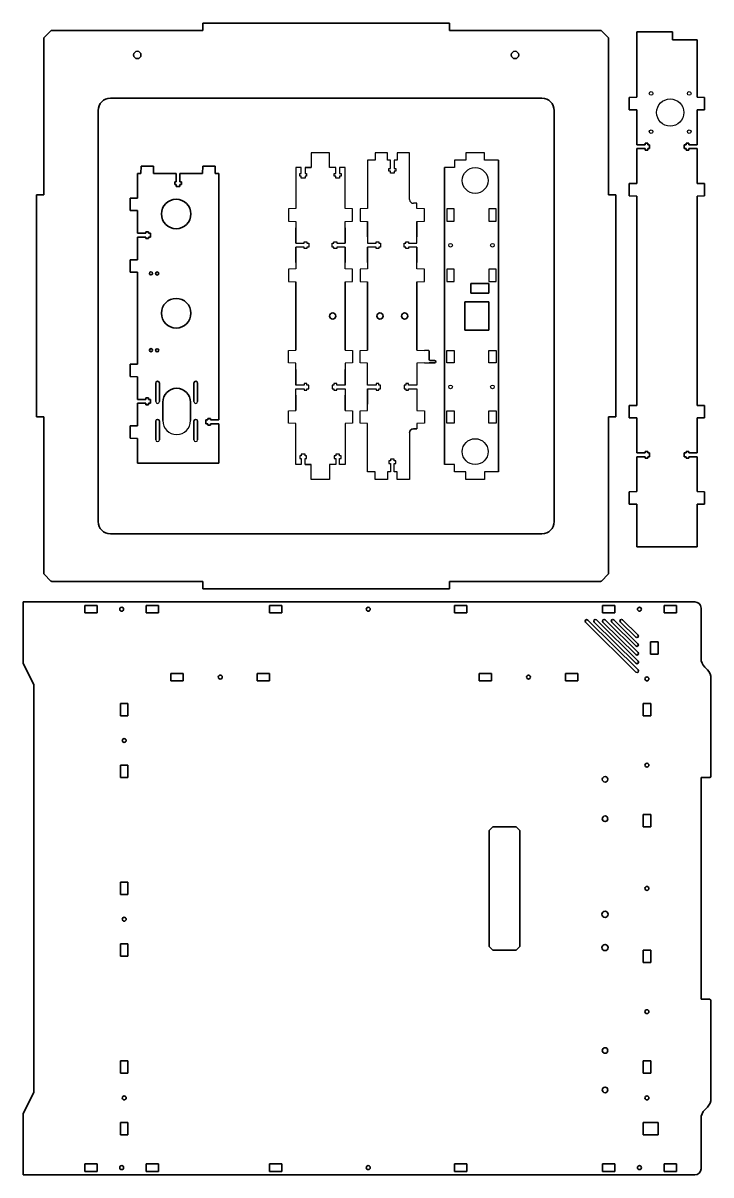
# Model space of a CAD drawing. Header units: millimetres. Extents: x -9 to 2627, y -68 to 886.
# Drawn here: x 1009 to 1567, y -68 to 867 of the extents above; entities that cross this region are included whole.
import ezdxf

# ---------------------------------------------------------------- set-up
doc = ezdxf.new("R2010")
doc.units = ezdxf.units.MM
doc.layers.get('0').update_dxf_attribs({"lineweight": 35})

msp = doc.modelspace()

# ---------------------------------------------------------------- linework, layer by layer
for p, q in [((1031.39, 860.51), (1025.97, 855.09)), ((1154.58, 860.8), (1032.09, 860.8)), ((1154.68, 866.8), (1154.58, 860.8)), ((1354.78, 860.8), (1354.68, 866.8)), ((1477.26, 860.8), (1354.78, 860.8)), ((1483.39, 855.09), (1477.97, 860.51)), ((1025.68, 854.39), (1025.68, 727.4)), ((1483.68, 727.4), (1483.68, 854.39)), ((1079.68, 805.8), (1429.68, 805.8)), ((1500.58, 806.48), (1506.58, 806.58)), ((1500.58, 796.48), (1500.58, 806.48)), ((1561.58, 806.48), (1555.58, 806.58)), ((1561.58, 796.48), (1561.58, 806.48)), ((1069.68, 462.3), (1069.68, 795.8)), ((1439.68, 795.8), (1439.68, 462.3)), ((1506.58, 796.38), (1500.58, 796.48)), ((1506.58, 768.03), (1506.58, 796.38)), ((1555.58, 796.38), (1561.58, 796.48)), ((1555.58, 768.03), (1555.58, 796.38)), ((1513.38, 768.03), (1506.58, 768.03)), ((1513.38, 769.23), (1513.38, 768.03)), ((1515.58, 769.23), (1513.38, 769.23)), ((1515.58, 768.03), (1515.58, 769.23)), ((1517.08, 768.03), (1515.58, 768.03)), ((1517.08, 764.93), (1517.08, 768.03)), ((1545.08, 768.03), (1546.58, 768.03)), ((1545.08, 764.93), (1545.08, 768.03)), ((1546.58, 769.23), (1548.78, 769.23)), ((1546.58, 768.03), (1546.58, 769.23)), ((1548.78, 769.23), (1548.78, 768.03)), ((1548.78, 768.03), (1555.58, 768.03)), ((1506.58, 764.93), (1513.38, 764.93)), ((1506.58, 736.58), (1506.58, 764.93)), ((1513.38, 764.93), (1513.38, 763.73)), ((1513.38, 763.73), (1515.58, 763.73)), ((1515.58, 764.93), (1517.08, 764.93)), ((1515.58, 763.73), (1515.58, 764.93)), ((1546.58, 764.93), (1545.08, 764.93)), ((1546.58, 763.73), (1546.58, 764.93)), ((1548.78, 763.73), (1546.58, 763.73)), ((1548.78, 764.93), (1548.78, 763.73)), ((1555.58, 764.93), (1548.78, 764.93)), ((1555.58, 736.58), (1555.58, 764.93)), ((1104.57, 750.8), (1104.47, 744.8)), ((1114.57, 750.8), (1104.57, 750.8)), ((1114.67, 744.8), (1114.57, 750.8)), ((1154.57, 750.8), (1154.47, 744.8)), ((1164.57, 750.8), (1154.57, 750.8)), ((1164.67, 744.8), (1164.57, 750.8)), ((1133.02, 744.8), (1114.67, 744.8)), ((1133.02, 738), (1133.02, 744.8)), ((1136.12, 744.8), (1136.12, 738)), ((1154.47, 744.8), (1136.12, 744.8)), ((1131.82, 738), (1133.02, 738)), ((1131.82, 735.8), (1131.82, 738)), ((1133.02, 735.8), (1131.82, 735.8)), ((1133.02, 734.3), (1133.02, 735.8)), ((1136.12, 734.3), (1133.02, 734.3)), ((1136.12, 738), (1137.32, 738)), ((1136.12, 735.8), (1136.12, 734.3)), ((1137.32, 735.8), (1136.12, 735.8)), ((1137.32, 738), (1137.32, 735.8)), ((1500.58, 736.48), (1506.58, 736.58)), ((1500.58, 726.48), (1500.58, 736.48)), ((1561.58, 736.48), (1555.58, 736.58)), ((1561.58, 726.48), (1561.58, 736.48)), ((1025.68, 727.4), (1019.68, 727.3)), ((1019.68, 727.3), (1019.68, 547.3)), ((1101.57, 724.8), (1095.57, 724.7)), ((1095.57, 724.7), (1095.57, 714.7)), ((1489.68, 727.3), (1483.68, 727.4)), ((1489.68, 547.3), (1489.68, 727.3)), ((1506.58, 726.38), (1500.58, 726.48)), ((1506.58, 556.58), (1506.58, 726.38)), ((1555.58, 726.38), (1561.58, 726.48)), ((1555.58, 556.58), (1555.58, 726.38)), ((1095.57, 714.7), (1101.57, 714.6)), ((1101.57, 714.6), (1101.57, 696.25)), ((1101.57, 696.25), (1108.37, 696.25)), ((1101.57, 693.15), (1101.57, 674.8)), ((1108.37, 693.15), (1101.57, 693.15)), ((1108.37, 697.45), (1110.57, 697.45)), ((1108.37, 696.25), (1108.37, 697.45)), ((1108.37, 691.95), (1108.37, 693.15)), ((1110.57, 691.95), (1108.37, 691.95)), ((1110.57, 697.45), (1110.57, 696.25)), ((1110.57, 696.25), (1112.07, 696.25)), ((1110.57, 693.15), (1110.57, 691.95)), ((1112.07, 693.15), (1110.57, 693.15)), ((1112.07, 696.25), (1112.07, 693.15)), ((1101.57, 674.8), (1095.57, 674.7)), ((1095.57, 674.7), (1095.57, 664.7)), ((1095.57, 664.7), (1101.57, 664.6)), ((1101.57, 590), (1095.57, 589.9)), ((1095.57, 589.9), (1095.57, 579.9)), ((1095.57, 579.9), (1101.57, 579.8)), ((1101.57, 579.8), (1101.57, 561.45)), ((1101.57, 561.45), (1108.37, 561.45)), ((1108.37, 562.65), (1110.57, 562.65)), ((1108.37, 561.45), (1108.37, 562.65)), ((1110.57, 562.65), (1110.57, 561.45)), ((1110.57, 561.45), (1112.07, 561.45)), ((1112.07, 561.45), (1112.07, 558.35)), ((1101.57, 558.35), (1101.57, 540)), ((1108.37, 558.35), (1101.57, 558.35)), ((1108.37, 557.15), (1108.37, 558.35)), ((1110.57, 557.15), (1108.37, 557.15)), ((1110.57, 558.35), (1110.57, 557.15)), ((1112.07, 558.35), (1110.57, 558.35)), ((1500.58, 556.48), (1506.58, 556.58)), ((1500.58, 546.48), (1500.58, 556.48)), ((1561.58, 556.48), (1555.58, 556.58)), ((1561.58, 546.48), (1561.58, 556.48)), ((1019.68, 547.3), (1025.68, 547.2)), ((1025.68, 547.2), (1025.68, 420.22)), ((1157.07, 544.8), (1158.57, 544.8)), ((1157.07, 541.7), (1157.07, 544.8)), ((1158.57, 546), (1160.77, 546)), ((1158.57, 544.8), (1158.57, 546)), ((1160.77, 546), (1160.77, 544.8)), ((1160.77, 544.8), (1167.57, 544.8)), ((1483.68, 547.2), (1489.68, 547.3)), ((1483.68, 420.22), (1483.68, 547.2)), ((1506.58, 546.38), (1500.58, 546.48)), ((1506.58, 518.03), (1506.58, 546.38)), ((1555.58, 546.38), (1561.58, 546.48)), ((1555.58, 518.03), (1555.58, 546.38)), ((1101.57, 540), (1095.57, 539.9)), ((1095.57, 539.9), (1095.57, 529.9)), ((1158.57, 541.7), (1157.07, 541.7)), ((1158.57, 540.5), (1158.57, 541.7)), ((1160.77, 540.5), (1158.57, 540.5)), ((1160.77, 541.7), (1160.77, 540.5)), ((1167.57, 541.7), (1160.77, 541.7)), ((1095.57, 529.9), (1101.57, 529.8)), ((1513.38, 518.03), (1506.58, 518.03)), ((1506.58, 514.93), (1513.38, 514.93)), ((1506.58, 486.58), (1506.58, 514.93)), ((1513.38, 519.23), (1513.38, 518.03)), ((1515.58, 519.23), (1513.38, 519.23)), ((1513.38, 514.93), (1513.38, 513.73)), ((1515.58, 518.03), (1515.58, 519.23)), ((1517.08, 518.03), (1515.58, 518.03)), ((1515.58, 514.93), (1517.08, 514.93)), ((1515.58, 513.73), (1515.58, 514.93)), ((1517.08, 514.93), (1517.08, 518.03)), ((1545.08, 518.03), (1546.58, 518.03)), ((1545.08, 514.93), (1545.08, 518.03)), ((1546.58, 514.93), (1545.08, 514.93)), ((1546.58, 519.23), (1548.78, 519.23)), ((1546.58, 518.03), (1546.58, 519.23)), ((1546.58, 513.73), (1546.58, 514.93)), ((1548.78, 519.23), (1548.78, 518.03)), ((1548.78, 518.03), (1555.58, 518.03)), ((1548.78, 514.93), (1548.78, 513.73)), ((1555.58, 514.93), (1548.78, 514.93)), ((1555.58, 486.58), (1555.58, 514.93)), ((1513.38, 513.73), (1515.58, 513.73)), ((1548.78, 513.73), (1546.58, 513.73)), ((1500.58, 486.48), (1506.58, 486.58)), ((1500.58, 476.48), (1500.58, 486.48)), ((1561.58, 486.48), (1555.58, 486.58)), ((1561.58, 476.48), (1561.58, 486.48)), ((1506.58, 476.38), (1500.58, 476.48)), ((1555.58, 476.38), (1561.58, 476.48)), ((1429.68, 452.3), (1079.68, 452.3)), ((1025.97, 419.51), (1031.39, 414.09)), ((1032.09, 413.8), (1154.58, 413.8)), ((1154.58, 413.8), (1154.68, 407.8)), ((1354.68, 407.8), (1354.78, 413.8)), ((1354.78, 413.8), (1477.26, 413.8)), ((1477.97, 414.09), (1483.39, 419.51)), ((1154.68, 407.8), (1354.68, 407.8)), ((1008.81, 347.17), (1008.81, 397.17)), ((1008.81, 397.17), (1553.81, 397.17)), ((1058.81, 394.27), (1058.81, 388.17)), ((1068.81, 394.27), (1058.81, 394.27)), ((1068.81, 388.17), (1068.81, 394.27)), ((1108.81, 394.27), (1108.81, 388.17)), ((1118.81, 394.27), (1108.81, 394.27)), ((1118.81, 388.17), (1118.81, 394.27)), ((1208.81, 394.27), (1208.81, 388.17)), ((1218.81, 394.27), (1208.81, 394.27)), ((1218.81, 388.17), (1218.81, 394.27)), ((1358.81, 394.27), (1358.81, 388.17)), ((1368.81, 394.27), (1358.81, 394.27)), ((1368.81, 388.17), (1368.81, 394.27)), ((1478.81, 394.27), (1478.81, 388.17)), ((1488.81, 394.27), (1478.81, 394.27)), ((1488.81, 388.17), (1488.81, 394.27)), ((1528.81, 394.27), (1528.81, 388.17)), ((1538.81, 394.27), (1528.81, 394.27)), ((1538.81, 388.17), (1538.81, 394.27)), ((1058.81, 388.17), (1068.81, 388.17)), ((1108.81, 388.17), (1118.81, 388.17)), ((1208.81, 388.17), (1218.81, 388.17)), ((1358.81, 388.17), (1368.81, 388.17)), ((1478.81, 388.17), (1488.81, 388.17)), ((1528.81, 388.17), (1538.81, 388.17)), ((1558.81, 392.17), (1558.81, 351.31)), ((1505.96, 340.23), (1465.07, 380.66)), ((1466.83, 382.44), (1507.71, 342.01)), ((1505.92, 347.3), (1472.14, 380.7)), ((1473.9, 382.48), (1507.68, 349.08)), ((1505.88, 354.37), (1479.22, 380.74)), ((1480.97, 382.52), (1507.64, 356.15)), ((1505.84, 361.44), (1486.29, 380.78)), ((1488.04, 382.56), (1507.6, 363.22)), ((1505.8, 368.51), (1493.36, 380.82)), ((1495.12, 382.6), (1507.56, 370.29)), ((1523.91, 364.67), (1517.81, 364.67)), ((1517.81, 364.67), (1517.81, 354.67)), ((1523.91, 354.67), (1523.91, 364.67)), ((1017.54, 330.17), (1008.81, 347.17)), ((1517.81, 354.67), (1523.91, 354.67)), ((1128.81, 339.17), (1128.81, 333.07)), ((1138.81, 339.17), (1128.81, 339.17)), ((1138.81, 333.07), (1138.81, 339.17)), ((1198.81, 339.17), (1198.81, 333.07)), ((1208.81, 339.17), (1198.81, 339.17)), ((1208.81, 333.07), (1208.81, 339.17)), ((1378.81, 339.17), (1378.81, 333.07)), ((1388.81, 339.17), (1378.81, 339.17)), ((1388.81, 333.07), (1388.81, 339.17)), ((1448.81, 339.17), (1448.81, 333.07)), ((1458.81, 339.17), (1448.81, 339.17)), ((1458.81, 333.07), (1458.81, 339.17)), ((1561.74, 344.24), (1563.88, 342.1)), ((1017.54, -0.83), (1017.54, 330.17)), ((1128.81, 333.07), (1138.81, 333.07)), ((1198.81, 333.07), (1208.81, 333.07)), ((1378.81, 333.07), (1388.81, 333.07)), ((1448.81, 333.07), (1458.81, 333.07)), ((1566.81, 335.03), (1566.81, 255.67)), ((1093.91, 314.67), (1087.81, 314.67)), ((1087.81, 314.67), (1087.81, 304.67)), ((1093.91, 304.67), (1093.91, 314.67)), ((1517.91, 314.67), (1511.81, 314.67)), ((1511.81, 314.67), (1511.81, 304.67)), ((1517.91, 304.67), (1517.91, 314.67)), ((1087.81, 304.67), (1093.91, 304.67)), ((1511.81, 304.67), (1517.91, 304.67)), ((1093.91, 264.67), (1087.81, 264.67)), ((1087.81, 264.67), (1087.81, 254.67)), ((1093.91, 254.67), (1093.91, 264.67)), ((1087.81, 254.67), (1093.91, 254.67)), ((1565.81, 254.67), (1558.81, 254.67)), ((1558.81, 254.67), (1558.81, 74.67)), ((1517.91, 224.67), (1511.81, 224.67)), ((1511.81, 224.67), (1511.81, 214.67)), ((1517.91, 214.67), (1517.91, 224.67)), ((1511.81, 214.67), (1517.91, 214.67)), ((1093.91, 169.67), (1087.81, 169.67)), ((1087.81, 169.67), (1087.81, 159.67)), ((1093.91, 159.67), (1093.91, 169.67)), ((1087.81, 159.67), (1093.91, 159.67)), ((1093.91, 119.67), (1087.81, 119.67)), ((1087.81, 119.67), (1087.81, 109.67)), ((1093.91, 109.67), (1093.91, 119.67)), ((1511.81, 114.67), (1511.81, 104.67)), ((1517.91, 114.67), (1511.81, 114.67)), ((1517.91, 104.67), (1517.91, 114.67)), ((1087.81, 109.67), (1093.91, 109.67)), ((1511.81, 104.67), (1517.91, 104.67)), ((1558.81, 74.67), (1565.81, 74.67)), ((1566.81, 73.67), (1566.81, -5.69)), ((1093.91, 24.67), (1087.81, 24.67)), ((1087.81, 24.67), (1087.81, 14.67)), ((1093.91, 14.67), (1093.91, 24.67)), ((1511.81, 24.67), (1511.81, 14.67)), ((1517.91, 24.67), (1511.81, 24.67)), ((1517.91, 14.67), (1517.91, 24.67)), ((1087.81, 14.67), (1093.91, 14.67)), ((1511.81, 14.67), (1517.91, 14.67)), ((1008.81, -17.83), (1017.54, -0.83)), ((1008.81, -67.83), (1008.81, -17.83)), ((1563.88, -12.76), (1561.74, -14.9)), ((1093.91, -25.33), (1087.81, -25.33)), ((1087.81, -25.33), (1087.81, -35.33)), ((1093.91, -35.33), (1093.91, -25.33)), ((1511.81, -25.33), (1511.81, -35.33)), ((1523.91, -25.33), (1511.81, -25.33)), ((1523.91, -35.33), (1523.91, -25.33)), ((1558.81, -21.97), (1558.81, -62.83)), ((1087.81, -35.33), (1093.91, -35.33)), ((1511.81, -35.33), (1523.91, -35.33)), ((1068.81, -58.83), (1058.81, -58.83)), ((1058.81, -58.83), (1058.81, -64.93)), ((1058.81, -64.93), (1068.81, -64.93)), ((1068.81, -64.93), (1068.81, -58.83)), ((1118.81, -58.83), (1108.81, -58.83)), ((1108.81, -58.83), (1108.81, -64.93)), ((1108.81, -64.93), (1118.81, -64.93)), ((1118.81, -64.93), (1118.81, -58.83)), ((1218.81, -58.83), (1208.81, -58.83)), ((1208.81, -58.83), (1208.81, -64.93)), ((1208.81, -64.93), (1218.81, -64.93)), ((1218.81, -64.93), (1218.81, -58.83)), ((1368.81, -58.83), (1358.81, -58.83)), ((1358.81, -58.83), (1358.81, -64.93)), ((1358.81, -64.93), (1368.81, -64.93)), ((1368.81, -64.93), (1368.81, -58.83)), ((1488.81, -58.83), (1478.81, -58.83)), ((1478.81, -58.83), (1478.81, -64.93)), ((1478.81, -64.93), (1488.81, -64.93)), ((1488.81, -64.93), (1488.81, -58.83)), ((1538.81, -58.83), (1528.81, -58.83)), ((1528.81, -58.83), (1528.81, -64.93)), ((1528.81, -64.93), (1538.81, -64.93)), ((1538.81, -64.93), (1538.81, -58.83)), ((1553.81, -67.83), (1008.81, -67.83))]:
    msp.add_line(p, q)
at = {"ltscale": 100}
for p, q in [((1154.68, 866.8), (1354.68, 866.8)), ((1506.58, 859.68), (1535.58, 859.68)), ((1506.58, 806.58), (1506.58, 859.68)), ((1535.58, 853.18), (1535.58, 859.68)), ((1555.58, 853.18), (1535.58, 853.18)), ((1555.58, 853.18), (1555.58, 806.58)), ((1237.56, 749.55), (1242.51, 749.55)), ((1350.56, 508.55), (1350.56, 749.55)), ((1394.56, 502.55), (1394.56, 755.55)), ((1101.57, 744.8), (1104.47, 744.8)), ((1101.57, 744.8), (1101.57, 724.8)), ((1164.67, 744.8), (1167.57, 744.8)), ((1167.57, 744.8), (1167.57, 544.8)), ((1288.35, 705.8), (1288.35, 693.3)), ((1328.35, 705.8), (1328.35, 693.3)), ((1230.01, 700.6), (1230.01, 688.1)), ((1270.01, 688.1), (1270.01, 700.6)), ((1230.01, 672.5), (1230.01, 685)), ((1270.01, 672.5), (1270.01, 685)), ((1288.35, 672.5), (1288.35, 685)), ((1328.35, 672.5), (1328.35, 685)), ((1101.57, 664.6), (1101.57, 590)), ((1230.01, 601.3), (1230.01, 656.8)), ((1270.01, 601.3), (1270.01, 656.8)), ((1288.35, 601.3), (1288.35, 656.8)), ((1328.35, 601.3), (1328.35, 656.8)), ((1386.56, 655.55), (1372.06, 655.55)), ((1372.06, 655.55), (1372.06, 647.55)), ((1386.56, 647.55), (1386.56, 655.55)), ((1372.06, 647.55), (1386.56, 647.55)), ((1367.06, 640.55), (1386.56, 640.55)), ((1367.06, 640.55), (1367.06, 617.55)), ((1386.56, 617.55), (1386.56, 640.55)), ((1367.06, 617.55), (1386.56, 617.55)), ((1338.35, 593.7), (1338.35, 600.55)), ((1338.35, 591.1), (1342.55, 591.1)), ((1338.35, 591.05), (1338.35, 591.1)), ((1342.55, 593.1), (1338.95, 593.1)), ((1230.01, 573.1), (1230.01, 585.6)), ((1270.01, 585.6), (1270.01, 573.1)), ((1116.43, 559.69), (1116.43, 574.69)), ((1119.43, 559.69), (1119.43, 574.69)), ((1147.43, 559.69), (1147.43, 574.69)), ((1150.43, 559.69), (1150.43, 574.69)), ((1230.01, 552.3), (1230.01, 564.8)), ((1270.01, 552.3), (1270.01, 564.8)), ((1288.35, 557.5), (1288.35, 570)), ((1122.18, 544.19), (1122.18, 559.19)), ((1144.68, 544.19), (1144.68, 559.19)), ((1116.43, 528.69), (1116.43, 543.69)), ((1119.43, 528.69), (1119.43, 543.69)), ((1147.43, 528.69), (1147.43, 543.69)), ((1150.43, 528.69), (1150.43, 543.69)), ((1167.57, 541.7), (1167.57, 509.8)), ((1325.4, 537.55), (1328.35, 537.55)), ((1101.57, 509.8), (1101.57, 529.8)), ((1101.57, 509.8), (1167.57, 509.8)), ((1237.56, 508.55), (1242.51, 508.55)), ((1506.58, 441.78), (1506.58, 476.38)), ((1555.58, 441.78), (1555.58, 476.38)), ((1555.58, 441.78), (1506.58, 441.78)), ((1389.81, 214.67), (1386.81, 211.67)), ((1386.81, 117.67), (1386.81, 211.67)), ((1389.81, 214.67), (1408.81, 214.67)), ((1408.81, 214.67), (1411.81, 211.67)), ((1411.81, 211.67), (1411.81, 117.67)), ((1386.81, 117.67), (1389.81, 114.67)), ((1408.81, 114.67), (1389.81, 114.67)), ((1411.81, 117.67), (1408.81, 114.67))]:
    msp.add_line(p, q, dxfattribs=at)
at = {"color": 7, "linetype": 'Continuous', "lineweight": 25}
for p, q in [((1242.51, 761.55), (1242.51, 749.55)), ((1257.51, 761.55), (1242.51, 761.55)), ((1257.51, 749.55), (1257.51, 761.55)), ((1294.35, 761.55), (1294.3, 755.55)), ((1304.35, 761.55), (1294.35, 761.55)), ((1304.4, 755.55), (1304.35, 761.55)), ((1312.35, 761.55), (1312.3, 755.55)), ((1322.35, 761.55), (1312.35, 761.55)), ((1322.4, 755.55), (1322.35, 761.55)), ((1368.06, 761.55), (1368.06, 755.55)), ((1383.06, 761.55), (1368.06, 761.55)), ((1383.06, 755.55), (1383.06, 761.55)), ((1230.01, 749.55), (1230.01, 716.3)), ((1234.46, 749.55), (1230.01, 749.55)), ((1234.46, 744.75), (1234.46, 749.55)), ((1237.56, 749.55), (1237.56, 744.75)), ((1262.46, 749.55), (1257.51, 749.55)), ((1262.46, 744.75), (1262.46, 749.55)), ((1265.56, 749.55), (1265.56, 744.75)), ((1270.01, 749.55), (1265.56, 749.55)), ((1270.01, 716.3), (1270.01, 749.55)), ((1288.35, 755.55), (1288.35, 716.3)), ((1294.3, 755.55), (1288.35, 755.55)), ((1306.8, 755.55), (1304.4, 755.55)), ((1305.6, 748.75), (1306.8, 748.75)), ((1305.6, 746.55), (1305.6, 748.75)), ((1306.8, 748.75), (1306.8, 755.55)), ((1309.9, 755.55), (1309.9, 748.75)), ((1312.3, 755.55), (1309.9, 755.55)), ((1309.9, 748.75), (1311.1, 748.75)), ((1311.1, 748.75), (1311.1, 746.55)), ((1322.4, 723.55), (1322.4, 755.55)), ((1358.66, 749.55), (1350.56, 749.55)), ((1358.66, 755.55), (1358.66, 749.55)), ((1368.06, 755.55), (1358.66, 755.55)), ((1394.56, 755.55), (1383.06, 755.55)), ((1233.26, 744.75), (1234.46, 744.75)), ((1233.26, 742.55), (1233.26, 744.75)), ((1234.46, 742.55), (1233.26, 742.55)), ((1234.46, 741.05), (1234.46, 742.55)), ((1237.56, 741.05), (1234.46, 741.05)), ((1237.56, 744.75), (1238.76, 744.75)), ((1237.56, 742.55), (1237.56, 741.05)), ((1238.76, 742.55), (1237.56, 742.55)), ((1238.76, 744.75), (1238.76, 742.55)), ((1261.26, 744.75), (1262.46, 744.75)), ((1261.26, 742.55), (1261.26, 744.75)), ((1262.46, 742.55), (1261.26, 742.55)), ((1262.46, 741.05), (1262.46, 742.55)), ((1265.56, 741.05), (1262.46, 741.05)), ((1265.56, 744.75), (1266.76, 744.75)), ((1265.56, 742.55), (1265.56, 741.05)), ((1266.76, 742.55), (1265.56, 742.55)), ((1266.76, 744.75), (1266.76, 742.55)), ((1306.8, 746.55), (1305.6, 746.55)), ((1306.8, 745.05), (1306.8, 746.55)), ((1309.9, 745.05), (1306.8, 745.05)), ((1309.9, 746.55), (1309.9, 745.05)), ((1311.1, 746.55), (1309.9, 746.55)), ((1328.35, 720.55), (1325.4, 720.55)), ((1328.35, 716.3), (1328.35, 720.55)), ((1230.01, 716.3), (1224.01, 716.05)), ((1224.01, 716.05), (1224.01, 706.05)), ((1276.01, 716.05), (1270.01, 716.3)), ((1276.01, 706.05), (1276.01, 716.05)), ((1288.35, 716.3), (1282.35, 716.05)), ((1282.35, 716.05), (1282.35, 706.05)), ((1334.35, 716.05), (1328.35, 716.3)), ((1334.35, 706.05), (1334.35, 716.05)), ((1358.56, 716.05), (1352.56, 716.05)), ((1352.56, 716.05), (1352.56, 706.05)), ((1358.56, 706.05), (1358.56, 716.05)), ((1392.56, 716.05), (1386.56, 716.05)), ((1386.56, 716.05), (1386.56, 706.05)), ((1392.56, 706.05), (1392.56, 716.05)), ((1224.01, 706.05), (1230.01, 705.8)), ((1230.01, 705.8), (1230.01, 700.6)), ((1270.01, 705.8), (1276.01, 706.05)), ((1270.01, 700.6), (1270.01, 705.8)), ((1282.35, 706.05), (1288.35, 705.8)), ((1328.35, 705.8), (1334.35, 706.05)), ((1352.56, 706.05), (1358.56, 706.05)), ((1386.56, 706.05), (1392.56, 706.05)), ((1288.35, 693.3), (1288.35, 688.1)), ((1328.35, 688.1), (1328.35, 693.3)), ((1230.01, 688.1), (1236.81, 688.1)), ((1236.81, 685), (1230.01, 685)), ((1236.81, 689.3), (1239.01, 689.3)), ((1236.81, 688.1), (1236.81, 689.3)), ((1236.81, 683.8), (1236.81, 685)), ((1239.01, 683.8), (1236.81, 683.8)), ((1239.01, 689.3), (1239.01, 688.1)), ((1239.01, 688.1), (1240.51, 688.1)), ((1239.01, 685), (1239.01, 683.8)), ((1240.51, 685), (1239.01, 685)), ((1240.51, 688.1), (1240.51, 685)), ((1259.51, 688.1), (1261.01, 688.1)), ((1259.51, 685), (1259.51, 688.1)), ((1261.01, 685), (1259.51, 685)), ((1261.01, 689.3), (1263.21, 689.3)), ((1261.01, 688.1), (1261.01, 689.3)), ((1261.01, 683.8), (1261.01, 685)), ((1263.21, 683.8), (1261.01, 683.8)), ((1263.21, 689.3), (1263.21, 688.1)), ((1263.21, 688.1), (1270.01, 688.1)), ((1263.21, 685), (1263.21, 683.8)), ((1270.01, 685), (1263.21, 685)), ((1288.35, 688.1), (1295.15, 688.1)), ((1295.15, 685), (1288.35, 685)), ((1295.15, 689.3), (1297.35, 689.3)), ((1295.15, 688.1), (1295.15, 689.3)), ((1295.15, 683.8), (1295.15, 685)), ((1297.35, 683.8), (1295.15, 683.8)), ((1297.35, 689.3), (1297.35, 688.1)), ((1297.35, 688.1), (1298.85, 688.1)), ((1297.35, 685), (1297.35, 683.8)), ((1298.85, 685), (1297.35, 685)), ((1298.85, 688.1), (1298.85, 685)), ((1317.85, 688.1), (1319.35, 688.1)), ((1317.85, 685), (1317.85, 688.1)), ((1319.35, 685), (1317.85, 685)), ((1319.35, 689.3), (1321.55, 689.3)), ((1319.35, 688.1), (1319.35, 689.3)), ((1319.35, 683.8), (1319.35, 685)), ((1321.55, 683.8), (1319.35, 683.8)), ((1321.55, 689.3), (1321.55, 688.1)), ((1321.55, 688.1), (1328.35, 688.1)), ((1321.55, 685), (1321.55, 683.8)), ((1328.35, 685), (1321.55, 685)), ((1230.01, 667.3), (1224.01, 667.05)), ((1224.01, 667.05), (1224.01, 657.05)), ((1230.01, 672.5), (1230.01, 667.3)), ((1270.01, 667.3), (1270.01, 672.5)), ((1276.01, 667.05), (1270.01, 667.3)), ((1276.01, 657.05), (1276.01, 667.05)), ((1288.35, 667.3), (1282.35, 667.05)), ((1282.35, 667.05), (1282.35, 657.05)), ((1288.35, 672.5), (1288.35, 667.3)), ((1328.35, 667.3), (1328.35, 672.5)), ((1334.35, 667.05), (1328.35, 667.3)), ((1334.35, 657.05), (1334.35, 667.05)), ((1358.56, 667.05), (1352.56, 667.05)), ((1352.56, 667.05), (1352.56, 657.05)), ((1358.56, 657.05), (1358.56, 667.05)), ((1386.56, 667.05), (1386.56, 657.05)), ((1392.56, 667.05), (1386.56, 667.05)), ((1392.56, 657.05), (1392.56, 667.05)), ((1224.01, 657.05), (1230.01, 656.8)), ((1270.01, 656.8), (1276.01, 657.05)), ((1282.35, 657.05), (1288.35, 656.8)), ((1328.35, 656.8), (1334.35, 657.05)), ((1352.56, 657.05), (1358.56, 657.05)), ((1386.56, 657.05), (1392.56, 657.05)), ((1224.01, 601.05), (1230.01, 601.3)), ((1224.01, 591.05), (1224.01, 601.05)), ((1270.01, 601.3), (1276.01, 601.05)), ((1276.01, 601.05), (1276.01, 591.05)), ((1282.35, 601.05), (1288.35, 601.3)), ((1282.35, 591.05), (1282.35, 601.05)), ((1328.35, 601.3), (1334.35, 601.05)), ((1337.85, 601.05), (1334.35, 601.05)), ((1352.56, 601.05), (1358.56, 601.05)), ((1352.56, 591.05), (1352.56, 601.05)), ((1358.56, 601.05), (1358.56, 591.05)), ((1386.56, 601.05), (1392.56, 601.05)), ((1386.56, 591.05), (1386.56, 601.05)), ((1392.56, 601.05), (1392.56, 591.05)), ((1230.01, 590.8), (1224.01, 591.05)), ((1230.01, 585.6), (1230.01, 590.8)), ((1276.01, 591.05), (1270.01, 590.8)), ((1270.01, 590.8), (1270.01, 585.6)), ((1288.35, 590.8), (1282.35, 591.05)), ((1288.35, 573.1), (1288.35, 590.8)), ((1334.35, 591.05), (1328.35, 590.8)), ((1328.35, 590.8), (1328.35, 573.1)), ((1334.35, 591.05), (1338.35, 591.05)), ((1358.56, 591.05), (1352.56, 591.05)), ((1392.56, 591.05), (1386.56, 591.05)), ((1236.81, 573.1), (1230.01, 573.1)), ((1239.01, 574.3), (1236.81, 574.3)), ((1236.81, 574.3), (1236.81, 573.1)), ((1239.01, 573.1), (1239.01, 574.3)), ((1240.51, 573.1), (1239.01, 573.1)), ((1240.51, 570), (1240.51, 573.1)), ((1261.01, 573.1), (1259.51, 573.1)), ((1259.51, 573.1), (1259.51, 570)), ((1263.21, 574.3), (1261.01, 574.3)), ((1261.01, 574.3), (1261.01, 573.1)), ((1263.21, 573.1), (1263.21, 574.3)), ((1270.01, 573.1), (1263.21, 573.1)), ((1295.15, 573.1), (1288.35, 573.1)), ((1297.35, 574.3), (1295.15, 574.3)), ((1295.15, 574.3), (1295.15, 573.1)), ((1297.35, 573.1), (1297.35, 574.3)), ((1298.85, 573.1), (1297.35, 573.1)), ((1298.85, 570), (1298.85, 573.1)), ((1319.35, 573.1), (1317.85, 573.1)), ((1317.85, 573.1), (1317.85, 570)), ((1321.55, 574.3), (1319.35, 574.3)), ((1319.35, 574.3), (1319.35, 573.1)), ((1321.55, 573.1), (1321.55, 574.3)), ((1328.35, 573.1), (1321.55, 573.1)), ((1230.01, 564.8), (1230.01, 570)), ((1230.01, 570), (1236.81, 570)), ((1236.81, 570), (1236.81, 568.8)), ((1236.81, 568.8), (1239.01, 568.8)), ((1239.01, 568.8), (1239.01, 570)), ((1239.01, 570), (1240.51, 570)), ((1259.51, 570), (1261.01, 570)), ((1261.01, 570), (1261.01, 568.8)), ((1261.01, 568.8), (1263.21, 568.8)), ((1263.21, 568.8), (1263.21, 570)), ((1263.21, 570), (1270.01, 570)), ((1270.01, 570), (1270.01, 564.8)), ((1288.35, 570), (1295.15, 570)), ((1295.15, 570), (1295.15, 568.8)), ((1295.15, 568.8), (1297.35, 568.8)), ((1297.35, 568.8), (1297.35, 570)), ((1297.35, 570), (1298.85, 570)), ((1317.85, 570), (1319.35, 570)), ((1319.35, 570), (1319.35, 568.8)), ((1319.35, 568.8), (1321.55, 568.8)), ((1321.55, 568.8), (1321.55, 570)), ((1321.55, 570), (1328.35, 570)), ((1328.35, 570), (1328.35, 552.3)), ((1224.01, 552.05), (1230.01, 552.3)), ((1224.01, 542.05), (1224.01, 552.05)), ((1270.01, 552.3), (1276.01, 552.05)), ((1276.01, 552.05), (1276.01, 542.05)), ((1282.35, 552.05), (1288.35, 552.3)), ((1282.35, 542.05), (1282.35, 552.05)), ((1288.35, 552.3), (1288.35, 557.5)), ((1328.35, 552.3), (1334.35, 552.05)), ((1334.35, 552.05), (1334.35, 542.05)), ((1352.56, 542.05), (1352.56, 552.05)), ((1352.56, 552.05), (1358.56, 552.05)), ((1358.56, 552.05), (1358.56, 542.05)), ((1386.56, 552.05), (1392.56, 552.05)), ((1386.56, 542.05), (1386.56, 552.05)), ((1392.56, 552.05), (1392.56, 542.05)), ((1230.01, 541.8), (1224.01, 542.05)), ((1230.01, 508.55), (1230.01, 541.8)), ((1276.01, 542.05), (1270.01, 541.8)), ((1270.01, 541.8), (1270.01, 508.55)), ((1288.35, 541.8), (1282.35, 542.05)), ((1288.35, 502.55), (1288.35, 541.8)), ((1322.4, 534.55), (1322.4, 502.55)), ((1334.35, 542.05), (1328.35, 541.8)), ((1328.35, 541.8), (1328.35, 537.55)), ((1358.56, 542.05), (1352.56, 542.05)), ((1392.56, 542.05), (1386.56, 542.05)), ((1234.46, 515.55), (1233.26, 515.55)), ((1233.26, 515.55), (1233.26, 513.35)), ((1237.56, 517.05), (1234.46, 517.05)), ((1234.46, 517.05), (1234.46, 515.55)), ((1237.56, 515.55), (1237.56, 517.05)), ((1238.76, 515.55), (1237.56, 515.55)), ((1238.76, 513.35), (1238.76, 515.55)), ((1262.46, 515.55), (1261.26, 515.55)), ((1261.26, 515.55), (1261.26, 513.35)), ((1265.56, 517.05), (1262.46, 517.05)), ((1262.46, 517.05), (1262.46, 515.55)), ((1265.56, 515.55), (1265.56, 517.05)), ((1266.76, 515.55), (1265.56, 515.55)), ((1266.76, 513.35), (1266.76, 515.55)), ((1234.46, 508.55), (1230.01, 508.55)), ((1233.26, 513.35), (1234.46, 513.35)), ((1234.46, 513.35), (1234.46, 508.55)), ((1237.56, 508.55), (1237.56, 513.35)), ((1237.56, 513.35), (1238.76, 513.35)), ((1242.51, 496.55), (1242.51, 508.55)), ((1262.46, 508.55), (1257.51, 508.55)), ((1257.51, 508.55), (1257.51, 496.55)), ((1261.26, 513.35), (1262.46, 513.35)), ((1262.46, 513.35), (1262.46, 508.55)), ((1265.56, 508.55), (1265.56, 513.35)), ((1265.56, 513.35), (1266.76, 513.35)), ((1270.01, 508.55), (1265.56, 508.55)), ((1306.8, 511.55), (1305.6, 511.55)), ((1305.6, 511.55), (1305.6, 509.35)), ((1305.6, 509.35), (1306.8, 509.35)), ((1309.9, 513.05), (1306.8, 513.05)), ((1306.8, 513.05), (1306.8, 511.55)), ((1306.8, 509.35), (1306.8, 502.55)), ((1309.9, 511.55), (1309.9, 513.05)), ((1311.1, 511.55), (1309.9, 511.55)), ((1309.9, 502.55), (1309.9, 509.35)), ((1309.9, 509.35), (1311.1, 509.35)), ((1311.1, 509.35), (1311.1, 511.55)), ((1358.66, 508.55), (1350.56, 508.55)), ((1358.66, 502.55), (1358.66, 508.55)), ((1257.51, 496.55), (1242.51, 496.55)), ((1294.3, 502.55), (1288.35, 502.55)), ((1294.35, 496.55), (1294.3, 502.55)), ((1304.35, 496.55), (1294.35, 496.55)), ((1304.4, 502.55), (1304.35, 496.55)), ((1306.8, 502.55), (1304.4, 502.55)), ((1312.3, 502.55), (1309.9, 502.55)), ((1312.35, 496.55), (1312.3, 502.55)), ((1322.35, 496.55), (1312.35, 496.55)), ((1322.4, 502.55), (1322.35, 496.55)), ((1368.06, 502.55), (1358.66, 502.55)), ((1368.06, 496.55), (1368.06, 502.55)), ((1383.06, 496.55), (1368.06, 496.55)), ((1394.56, 502.55), (1383.06, 502.55)), ((1383.06, 502.55), (1383.06, 496.55))]:
    msp.add_line(p, q, dxfattribs=at)
at = {"ltscale": 100}
for centre, radius in [((1101.48, 840.9), 3), ((1407.88, 840.9), 3), ((1133.02, 711.87), 12), ((1112.6, 663.67), 1.25), ((1117.57, 663.6), 1.25), ((1133.02, 631.35), 12), ((1260.01, 629.05), 2.5), ((1298.35, 629.05), 2.5), ((1318.35, 629.05), 2.5), ((1112.62, 601.38), 1.25), ((1117.59, 601.31), 1.25), ((1480.91, 253.17), 2.25), ((1480.91, 221.17), 2.25), ((1480.91, 143.67), 2.5), ((1480.91, 116.67), 2.5), ((1480.91, 33.17), 2.25), ((1480.91, 1.17), 2.25)]:
    msp.add_circle(centre, radius, dxfattribs=at)
at = {"color": 7, "linetype": 'Continuous', "lineweight": 25}
for centre, radius in [((1518.24, 809.68), 1.5), ((1533.74, 794.18), 11), ((1549.24, 809.68), 1.5), ((1518.24, 778.68), 1.5), ((1549.24, 778.68), 1.5), ((1375.56, 739.05), 10.5), ((1355.56, 686.55), 1.5), ((1389.56, 686.55), 1.5), ((1355.56, 571.55), 1.5), ((1389.56, 571.55), 1.5), ((1375.56, 519.05), 10.5)]:
    msp.add_circle(centre, radius, dxfattribs=at)
for centre in [(1088.81, 391.22), (1288.81, 391.22), (1508.81, 391.22), (1168.81, 336.12), (1418.81, 336.12), (1514.86, 334.67), (1090.86, 284.67), (1514.86, 264.67), (1514.86, 164.67), (1090.86, 139.67), (1514.86, 64.67), (1090.86, -5.33), (1514.86, -5.33), (1088.81, -61.88), (1288.81, -61.88), (1508.81, -61.88)]:
    msp.add_circle(centre, 1.6)
for centre, radius, start, end in [((1032.09, 859.8), 1, 90, 135), ((1477.26, 859.8), 1, 45, 90), ((1026.68, 854.39), 1, 135, 180), ((1482.68, 854.39), 1, 0, 45), ((1079.68, 795.8), 10, 90, 180), ((1429.68, 795.8), 10, 0, 90), ((1079.68, 462.3), 10, 180, 270), ((1429.68, 462.3), 10, 270, 0), ((1026.68, 420.22), 1, 180, 225), ((1032.09, 414.8), 1, 225, 270), ((1477.26, 414.8), 1, 270, 315), ((1482.68, 420.22), 1, 315, 0), ((1553.81, 392.17), 5, 0, 90), ((1465.95, 381.55), 1.25, 45.31655, 225.31655), ((1473.02, 381.59), 1.25, 45.31655, 225.31655), ((1480.09, 381.63), 1.25, 45.31655, 225.31655), ((1487.17, 381.67), 1.25, 45.31655, 225.31655), ((1494.24, 381.71), 1.25, 45.31655, 225.31655), ((1506.68, 369.4), 1.25, 225.31655, 45.31655), ((1506.72, 362.33), 1.25, 225.31655, 45.31655), ((1506.76, 355.26), 1.25, 225.31655, 45.31655), ((1506.8, 348.19), 1.25, 225.31655, 45.31655), ((1568.81, 351.31), 10, 179.99997, 224.99997), ((1506.84, 341.12), 1.25, 225.31655, 45.31655), ((1556.81, 335.03), 10, 0, 45), ((1565.81, 255.67), 1, 270, 0), ((1565.81, 73.67), 1, 0, 90), ((1556.81, -5.69), 10, 315, 0), ((1568.81, -21.97), 10, 135, 180), ((1553.81, -62.83), 5, 270, 0)]:
    msp.add_arc(centre, radius, start, end)
for centre, radius, end in [((1325.4, 723.55), 3, 270), ((1117.93, 559.69), 1.5, 0), ((1148.93, 559.69), 1.5, 0), ((1133.43, 544.19), 11.25, 0), ((1117.93, 528.69), 1.5, 0), ((1148.93, 528.69), 1.5, 0)]:
    msp.add_arc(centre, radius, 180, end, dxfattribs=at)
at = {"lineweight": 25}
msp.add_arc((1337.85, 600.55), 0.5, 0, 90, dxfattribs=at)
at = {"ltscale": 100}
for centre, radius, start, end in [((1338.95, 593.7), 0.6, 180, 270), ((1342.55, 592.1), 1, 270, 90), ((1117.93, 574.69), 1.5, 0, 180), ((1133.43, 559.19), 11.25, 0, 180), ((1148.93, 574.69), 1.5, 0, 180), ((1117.93, 543.69), 1.5, 0, 180), ((1148.93, 543.69), 1.5, 0, 180), ((1325.4, 534.55), 3, 90, 180)]:
    msp.add_arc(centre, radius, start, end, dxfattribs=at)

doc.saveas('drawing.dxf')
